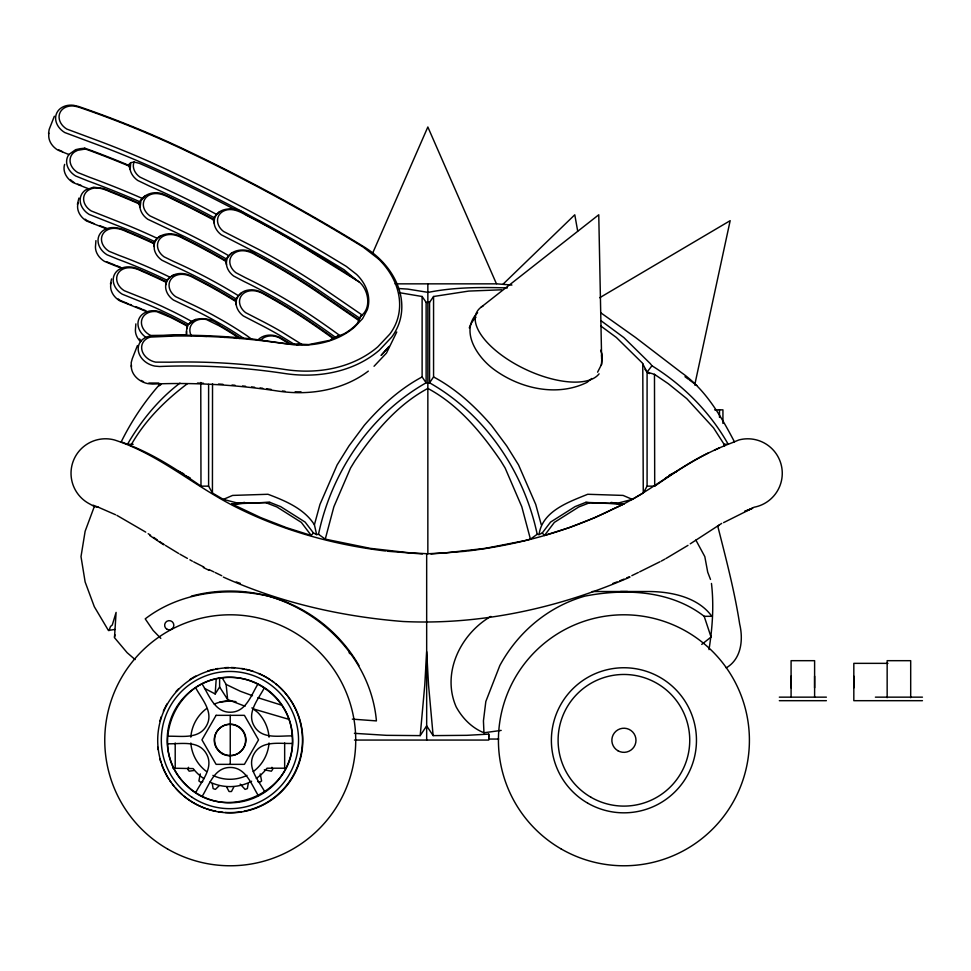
<?xml version="1.0" encoding="UTF-8"?>
<svg xmlns="http://www.w3.org/2000/svg" width="971" height="971" viewBox="0 0 971 971"><rect width="100%" height="100%" fill="white"/><g stroke="black" fill="none" stroke-linecap="round" stroke-linejoin="round"><path stroke-width="1.46" d="M791.086 687.869L791.086 676.168M814.608 687.869L814.608 676.168M853.825 687.869L853.825 676.168M359.428 318.015L318.209 289.771A565.911 452.195 21.4 0 0 257.303 253.249L221.254 234.788A18.546 14.82 21.4 0 1 214.227 223.852C212.613 206.592 236.341 205.403 246.173 214.725C263.396 223.633 280.364 233.04 297.053 242.92C317.954 255.737 339.365 267.838 359.367 282.076C368.64 289.977 371.699 308.244 361.042 315.806L357.207 323.634A77.85 62.205 21.4 0 1 343.977 333.866L332.98 338.187L330.043 340.287L308.754 344.571L285.001 343.528L252.072 338.952A604.265 482.842 21.4 0 0 174.197 335.238L148.599 336.391A18.546 14.82 21.4 0 0 138.465 351.502A18.546 14.82 21.4 0 0 154.741 366.079L159.511 366.516A566.87 452.959 21.4 0 1 284.637 373.495A123.001 98.277 21.4 0 0 379.297 350.24L391.616 337.18A77.401 61.853 21.4 0 0 364.161 246.962A1514.117 1209.866 21.4 0 0 179.756 147.204L176.224 145.565A803.685 642.195 21.4 0 0 78.384 106.422L73.626 105.305A18.546 14.82 21.4 0 0 56.209 114.372A18.546 14.82 21.4 0 0 64.729 132.529L93.192 143.15A767.381 613.174 21.4 0 1 162.958 172.134L166.102 173.591A1477.267 1180.42 21.4 0 1 324.253 257.728L344.074 269.744L355.641 279.49M216.181 679.324L215.174 693.962L204.541 688.366M488.741 737.414L488.741 734.125L466.857 735.326L433.127 735.617L428.551 685.053L426.67 651.699L424.776 685.053L420.2 735.617L386.482 735.326L354.403 733.336M114.529 637.061L116.095 612.398L112.272 624.996L110.5 626.477L109.007 630.64M542.243 532.958L544.488 535.446L569.249 527.629L594.956 517.592L623.94 503.9L585.756 502.383L575.099 506.595L550.581 522.082L542.243 532.958L539.051 534.608L537.194 534.281L530.433 539.136L524.134 540.774L485.391 548.348L446.429 552.778L427.847 553.761L409.252 552.778L370.303 548.348L325.261 539.136L318.5 534.281L316.631 534.608L313.439 532.958L305.112 522.082L280.595 506.595L269.938 502.383L238.769 503.391L223.354 499.385L212.431 493.025L208.607 486.155L200.985 486.143L200.766 382.489M186.517 331.208L186.286 335.031L150.918 335.468L149.024 334.558A15.657 12.502 21.4 0 1 141.948 319.216A15.657 12.502 21.4 0 1 156.719 311.642L170.228 317.226A323.598 258.565 21.4 0 1 186.141 325.576L187.367 326.268L186.796 328.841M709 649.623C712.459 627.703 714.049 605.528 711.464 583.462M226.51 264.658L225.43 260.398L222.747 258.844A563.75 450.471 21.4 0 0 183.543 238.004C174.622 232.069 160.87 231.766 154.571 241.512L151.549 240.104A565.996 452.255 21.4 0 0 126.934 229.362L89.174 214.421A18.546 14.82 21.4 0 1 85.484 190.037L93.604 187.172L103.023 188.41A739.392 590.817 21.4 0 1 133.901 200.997L138.926 203.182L140.164 208.462A18.546 14.82 21.4 0 0 147.665 219.203L184.344 236.523A565.947 452.219 21.4 0 1 223.706 257.449L226.061 258.82L231.62 253.03M154.171 243.818L150.396 242.058A560.57 447.934 21.4 0 0 126.036 231.426C119.882 228.44 112.078 226.607 105.973 230.734A15.657 12.502 21.4 0 0 109.08 251.307L119.154 255.422A435.882 348.298 21.4 0 1 169.136 276.808L170.119 277.305L166.891 280.194L161.32 277.512A433.017 346.004 21.4 0 0 117.746 259.184L107.041 254.79A18.546 14.82 21.4 0 1 103.351 230.406C110.293 225.721 119.227 227.469 126.291 230.916A563.702 450.435 21.4 0 1 150.796 241.609L153.624 242.932L154.171 246.585M248.212 783.718L247.362 788.634L245.08 789.374L240.189 784.107M165.75 284.94L165.956 281.602M48.55 133.464L49.181 129.386L54.352 116.217M77.401 204.347L78.93 198.072M95.923 240.638L95.437 247.035A18.546 14.82 21.4 0 0 104.455 261.369L115.161 265.775A433.017 346.004 21.4 0 1 121.484 268.154M110.451 284.09L111.544 278.932M135.867 323.889L135.382 330.286A18.546 14.82 21.4 0 0 140.649 341.719M114.979 634.791L114.42 637.583L127.128 652.682L135.103 659.576M694.702 385.074L730.168 220.672L599.714 297.721M539.051 534.608C542.17 511.074 568.63 502.068 587.71 494.275L623.079 495.416L632.327 499.385L643.263 493.025L647.087 486.155L647.087 372.099L642.244 362.911L616.379 337.495L600.685 325.916M234.363 209.275A1476.745 1179.996 21.4 0 0 165.483 175.059L162.339 173.615A768.644 614.182 21.4 0 0 139.302 163.322L134.059 162.023L130.721 162.691L130.15 169.67A18.546 14.82 21.4 0 0 137.651 180.412L149.534 186.116A742.73 593.475 21.4 0 1 209.76 215.319L213.875 217.516L219.543 211.714M134.059 162.023L133.367 164.633A15.657 12.502 21.4 0 0 139.885 177.062L151.136 182.439A745.594 595.769 21.4 0 1 211.605 211.739L216.557 214.397M316.631 534.608L314.41 524.765L319.957 504.435L337.143 464.915L348.941 445.98L364.392 425.201C380.996 406.096 399.651 388.946 422.118 376.942L422.118 296.495L399.372 292.684M318.5 534.281C331.645 471.918 370.291 414.459 426.123 382.805L429.558 382.805C485.391 414.459 524.037 471.918 537.194 534.281M530.433 539.136L521.791 506.728L505.138 468.022L500.757 460.873C481.434 432.641 458.785 405.125 428.199 388.618L427.483 388.618C396.908 405.125 374.26 432.641 354.925 460.873L350.555 468.022L333.89 506.728L325.261 539.136M200.281 773.899L198.897 780.951L200.839 782.359L202.793 781.534M214.154 223.112L213.195 219.07L213.875 217.516M225.43 260.398L226.061 258.82M236.232 304.797L235.565 299.056L241.281 293.024M385.657 551.006C333.065 544.707 281.274 530.166 233.999 506.097C193.399 485.354 158.479 454.161 114.505 439.972A34.507 34.507 0 0 0 88.312 503.196L94.321 506.522L85.132 531.271L81.006 556.614L85.132 581.957L94.321 606.717L108.4 630.422L114.857 629.463M137.433 345.542L132.262 358.712L131.194 362.669L131.413 366.892M396.763 331.997L386.494 353.068L374.041 366.261M721.684 523.405L690.235 543.845M188.556 767.296L187.731 769.25L189.139 771.192L194.066 770.489M372.585 253.31L427.847 126.995L496.472 283.848L395.039 283.848M138.768 203.607C142.701 193.921 154.862 190.073 164.123 194.552A739.89 591.205 21.4 0 1 208.874 216.751L213.195 219.07M153.685 243.454L154.571 241.512M166.005 282.124L166.891 280.194M233.768 787.129L231.45 791.535L229.047 791.535L226.729 787.129M597.59 372.196L601.559 364.392L601.959 354.087L600.661 350.228M361.042 315.806L358.481 319.981M195.863 792.324C201.847 780.818 214.409 767.102 206.216 753.46C198.302 739.841 180.521 744.211 167.68 743.762M264.27 688.002C258.274 699.278 246.209 712.848 254.268 726.223C262.024 739.635 279.478 735.593 292.15 735.921C298.328 791.79 223.949 825.144 185.57 784.434C146.33 747.051 175.751 675.998 229.933 677.321L230.248 677.321C261.939 677.406 291.021 703.951 292.15 735.921M257.801 684.276C251.186 695.078 245.954 712.216 230.467 712.229C214.737 712.52 209.068 695.09 202.223 684.215M202.369 795.977C209.166 785.078 214.275 767.503 230.03 767.466C245.821 767.175 251.465 784.726 258.359 795.625M160.458 383.569C144.849 401.023 131.595 420.831 121.229 441.841L127.492 444.281C140.977 420.989 158.443 399.445 179.951 383.108M215.174 693.962L219.616 687.007L219.616 677.649M420.2 735.617L426.67 725.871L433.127 735.617M433.564 296.495L433.564 376.942L429.558 382.805L429.558 302.333L433.564 296.495L468.714 291.082L501.643 289.795M260.192 339.85L257.837 340.311L258.468 339.449A18.546 14.82 21.4 0 1 275.121 335.675L279.502 337.192L290.766 344.05M260.92 340.153L261.345 339.571A15.657 12.502 21.4 0 1 275.4 336.379L279.065 337.641L289.249 343.819M544.488 535.446L554.344 522.398L578.789 506.959L589.506 502.796L623.94 503.9M600.94 320.673L623.843 337.556L650.267 363.591L651.954 365.764L647.087 372.099L649.49 373.592M257.752 340.372L258.237 339.765M243.211 503.233L231.741 503.9L260.726 517.592L286.433 527.629L311.205 535.446L313.439 532.958M218.985 785.903L215.416 789.374L213.135 788.634L212.285 783.718M128.876 164.475L130.721 162.691M503.063 284.163L574.783 214.785L577.684 231.062M195.729 319.41L188.483 324.278L187.706 323.841A328.853 262.777 21.4 0 0 171.527 315.344L160.518 310.089A328.793 262.728 21.4 0 0 138.028 300.537L122.225 294.177A18.546 14.82 21.4 0 1 118.535 269.792L122.285 267.875A18.583 14.844 21.4 0 1 136.049 268.166A429.862 343.491 21.4 0 1 160.543 279.005L166.599 281.918M591.752 378.496L587.079 382.331C556.99 397.273 519.534 388.509 493.523 369.114C477.028 356.782 459.623 330.832 477.598 312.711M490.841 616.415C460.388 634.099 441.404 673.109 456.164 706.876C462.378 718.2 471.821 727.922 483.959 732.765L501.182 730.41M701.73 644.404L711.063 637.049L704.181 616.306C670.585 590.319 625.154 588.292 584.845 596.133A149.012 140.018 90 0 0 499.822 665.56L485.828 701.499L483.437 720.883L483.959 732.765M481.082 307.224L598.755 214.785L601.644 359.052M726.211 667.878C741.407 659.042 743.422 639.646 739.671 624.086C734.525 590.89 725.907 558.361 717.678 525.821L718.977 525.408L717.63 525.942M187.464 383.654C165.021 400.489 144.497 420.965 130.757 445.604C155.979 455.727 178.713 470.789 200.985 486.143M145.444 195.693L140.941 200.73L140.14 207.054M159.22 385.79L161.101 384.395M158.904 385.378L160.798 383.982M647.087 486.155L654.709 486.143C676.969 470.789 699.715 455.727 724.924 445.604L713.503 427.823L686.752 398.62L668.23 383.654L654.478 374.345L647.087 372.099L644.95 369.283M332.98 338.187L338.102 335.845M687.99 545.362L666.009 558.495M723.589 522.629L752.659 508.1L744.672 511.414L752.828 508.112M661.239 561.117L664.904 559.114M708.017 453.081C675.015 469.127 647.135 493.899 613.514 508.853C567.95 531.562 518.089 544.804 467.67 551.006M659.952 561.76L639.646 571.846M669.262 475.159L677.09 471.275M631.83 575.657L638.348 572.477M171.806 275.922L173.894 274.963M223.354 499.385L232.603 495.416L267.972 494.275C285.134 500.769 304.154 508.598 314.41 524.765M714.425 450.156L719.56 447.813M665.548 477.878L669.505 476.106M629.985 577.077C558.956 608.064 480.621 625.227 403.014 621.501C341.294 616.573 279.903 602.59 223.342 577.077M626.744 577.891L629.451 576.713M352.339 719.123L376.42 720.907C371.262 661.809 324.484 612.337 268.494 596.133C226.716 586.727 179.756 592.286 145.225 618.855L153.127 630.422L160.822 638.384M733.275 442.278L738.834 439.972A34.507 34.507 0 0 1 781.449 465.837A34.507 34.507 0 0 1 753.763 507.287M619.777 580.84L623.88 579.153M723.626 446.09L727.813 444.39M723.953 444.293L728.201 444.281L734.452 441.841C720.919 416.037 705.601 389.468 681.29 372.512L635.568 337.495L601 312.953M234.703 503.682L232.785 504.435L244.571 502.395M612.956 583.401L617.034 581.957M632.327 499.385L616.925 503.391L612.483 503.233M296.58 344.669L299.323 344.292M219.786 702.191L229.933 700.856L236.002 701.657M130.126 169.245L128.657 165.301L121.642 162.375A764.565 610.929 21.4 0 0 90.485 150.226L84.744 148.187L80.12 148.697L75.677 149.655L69.038 154.353A18.546 14.82 21.4 0 0 75.617 175.969L87.851 180.909A742.73 593.475 21.4 0 1 134.593 199.468L139.654 201.665M129.41 166.223L129.07 166.077A761.531 608.501 21.4 0 0 90.352 150.784L85.399 149.024L77.716 150.287L74.549 151.913A15.657 12.502 21.4 0 0 77.656 172.486L89.247 177.135A745.594 595.769 21.4 0 1 136.171 195.766L142.288 198.424M231.741 503.9L269.938 502.383M466.165 551.212L430.954 553.968M158.843 383.047L148.854 383.035M620.505 591.521L627.545 591.521M496.861 283.848L511.923 285.061M422.118 296.495L426.123 302.333L429.558 302.333M714.656 409.847L722.934 409.847L722.934 423.417M592.225 591.521L649.308 591.521C671.386 591.679 698.149 597.238 711.816 616.306L704.181 616.306M349.099 652.682L349.839 653.653M887.955 663.351L853.825 663.351L853.825 700.686L922.45 700.686M779.325 697.154L826.382 697.154M875.393 697.154L922.45 697.154M779.325 700.686L826.382 700.686M167.692 736.261C180.8 735.763 198.642 739.708 206.435 725.847C214.227 712.301 201.774 699.144 195.729 687.905M488.741 739.052L498.706 739.052M354.476 740.06L488.741 740.06L488.741 734.125M292.235 743.434C279.296 743.847 261.697 740.157 254.05 753.836C246.318 767.272 258.541 780.356 264.585 791.486L264.755 791.753M172.923 768.207L193.156 768.595A46.547 46.547 0 0 0 203.983 778.706M286.178 768.207L267.013 768.207A46.547 46.547 0 0 1 256.283 778.426M127.492 444.281L133.148 444.305M198.946 336.16L206.969 336.403M507.335 287.926C480.924 287.161 454.197 287.125 428.199 292.392L407.856 289.103L397.758 288.472M422.373 553.968L387.162 551.212M220.903 337.119L225.078 337.386M585.756 502.383L589.506 502.796M234.375 338.054L236.924 338.418M611.123 502.395L622.897 504.435L620.991 503.682M94.321 506.522L98.544 507.311L115.573 514.751M281.493 705.128L257.885 697.7M253.103 708.842L289.212 719.426M264.306 769.809L271.358 771.192L272.766 769.25L271.941 767.296M236.305 581.957L240.371 583.389M69.196 154.644L57.835 150.092A18.546 14.82 21.4 0 1 48.987 133.185M77.741 184.162L81.03 185.352M93.871 223.561L87.378 220.745A15.657 12.502 21.4 0 1 85.205 219.179M115.306 265.217L106.555 261.733M128.512 303.887L120.428 300.5A15.657 12.502 21.4 0 1 118.244 298.934M252.484 695.709L240.323 691.255L226.134 684.434L222.517 678.426M219.616 687.007L227.639 699.533L245.044 706.245M99.503 225.6L106.519 228.246M107.732 229.314L86.589 221.012A18.546 14.82 21.4 0 1 78.202 202.818M129.896 304.396L131.534 305.028M93.095 505.163L98.544 507.311M257.691 781.534L259.658 782.359L261.6 780.951L260.216 773.899M139.666 204.128L133.597 201.483A737.754 589.506 21.4 0 0 110.512 191.955C103.666 188.799 95.037 185.667 88.106 190.377A15.657 12.502 21.4 0 0 91.225 210.95L128.451 225.648A569.115 454.756 21.4 0 1 153.2 236.439L157.399 238.405M266.188 502.796L276.893 506.959L301.338 522.398L311.205 535.446M186.177 476.106L190.134 477.878M58.612 149.813L62.545 151.682M208.959 569.576L213.936 571.931M215.234 572.562L221.728 575.718M203.291 567.513L209.178 570.39M178.591 471.275L183.81 473.86M193.678 561.857L203.898 567.052M213.802 220.053L208.304 217.116A737.754 589.506 21.4 0 0 171.175 198.485C164.487 194.843 156.052 191.263 148.721 195.389A15.657 12.502 21.4 0 0 149.898 215.853L186.068 232.894A568.945 454.622 21.4 0 1 225.648 253.929L228.731 255.725M116.908 515.37L145.735 532.132M179.926 554.198L187.415 558.41M189.903 559.806L192.404 561.214M191.76 321.51L189.6 320.296A331.888 265.204 21.4 0 0 173.263 311.727L162.181 306.423A331.669 265.022 21.4 0 0 139.496 296.798L124.276 290.705A15.657 12.502 21.4 0 1 121.157 270.132C127.492 265.848 135.588 267.935 141.851 271.212A428.041 342.023 21.4 0 1 166.126 282.33M226.012 261.442L222.08 259.148A560.753 448.068 21.4 0 0 183.082 238.417C177.062 234.994 169.355 232.749 162.897 236.354A15.657 12.502 21.4 0 0 164.075 256.829L173.833 261.563A435.882 348.298 21.4 0 1 233.877 292.914L238.429 295.706M165.349 545.362L178.676 553.494M235.771 298.789L231.863 296.386A433.017 346.004 21.4 0 0 172.219 265.241L161.829 260.179A18.546 14.82 21.4 0 1 154.328 249.426L154.098 245.445A18.546 14.82 21.4 0 1 160.433 235.917M235.14 300.379L230.855 297.757A430.384 343.904 21.4 0 0 189.843 275.339A18.583 14.844 21.4 0 0 175.969 274.101C170.762 275.521 166.296 279.745 165.665 285.268A18.546 14.82 21.4 0 0 173.396 300.003L188.738 307.346A328.793 262.728 21.4 0 1 210.525 318.294L221.121 324.229A328.793 262.728 21.4 0 1 241.694 337.01A86.14 68.832 21.4 0 1 243.272 338.066M294.31 344.304L279.709 335.347A328.793 262.728 21.4 0 0 258.335 323.731L243.26 315.903A18.546 14.82 21.4 0 1 236.244 304.967C235.006 298.012 240.407 291.616 247.095 290.28A18.583 14.844 21.4 0 1 260.968 291.98A430.469 343.965 21.4 0 1 306.69 319.313A728.845 582.382 21.4 0 1 328.696 334.534L333.866 338.26M359.367 282.076L303.595 247.387A737.79 589.531 21.4 0 0 245.809 214.992C239.218 211.095 230.88 207.309 223.379 211.144A15.657 12.502 21.4 0 0 223.585 231.499L259.136 249.668A568.824 454.525 21.4 0 1 320.357 286.372L362.341 315.162M148.175 533.698L150.614 535.264M433.564 376.942C456.03 388.946 474.698 406.096 491.302 425.201L506.741 445.98L518.538 464.915L535.737 504.435L541.272 524.765M302.017 344.535L281.675 331.851A331.669 265.022 21.4 0 0 260.119 320.127L245.59 312.613A15.657 12.502 21.4 0 1 245.396 292.247C252.254 288.788 260.155 291.506 266.163 295.451A428.053 342.047 21.4 0 1 305.804 319.495A725.92 580.051 21.4 0 1 327.725 334.655L333.15 338.563M159.572 541.551L164.184 544.597M651.954 365.764C683.256 385.196 710.068 412.117 728.201 444.281M149.801 535.531L163.516 544.695M358.627 319.532L317.104 291.069A563.787 450.495 21.4 0 0 256.429 254.693C246.585 246.233 224.738 248.989 226.522 265.022A18.546 14.82 21.4 0 0 233.538 275.958L243.745 281.347A433.005 346.004 21.4 0 1 307.795 318.003A730.969 584.093 21.4 0 1 329.873 333.271L335.626 337.435M358.93 320.551L316.218 291.251A560.874 448.165 21.4 0 0 255.859 255.057C249.923 251.404 242.289 248.964 235.674 252.302A15.657 12.502 21.4 0 0 235.868 272.669L245.457 277.718A435.87 348.286 21.4 0 1 309.943 314.616A733.87 586.399 21.4 0 1 339.365 335.189L339.814 335.517M153.685 537.388L157.217 539.888M684.98 376.699L688.269 379.127M689.374 379.928L696.777 385.378M251.877 707.895L257.655 712.338A39.216 39.216 0 0 1 269.04 737.147M378.447 258.929L363.239 247.12A1510.524 1206.989 21.4 0 0 179.319 147.641L175.824 146.014A800.335 639.513 21.4 0 0 78.481 107.053L74.269 106.07A15.657 12.502 21.4 0 0 59.571 113.728A15.657 12.502 21.4 0 0 66.756 129.046L94.575 139.387A770.294 615.505 21.4 0 1 164.609 168.481L167.789 169.949A1480.144 1182.714 21.4 0 1 326.244 254.244L346.259 266.37L356.575 274.392A42.833 34.228 21.4 0 1 367.317 309.676L362.535 318.682L354.439 327.166A88.701 70.883 21.4 0 1 293.91 344.814L275.06 342.362A601.389 480.548 21.4 0 0 175.29 336.002L150.432 337.083A15.657 12.514 21.4 0 0 141.875 349.839A15.657 12.514 21.4 0 0 155.603 362.134L169.864 362.183A569.734 455.253 21.4 0 1 285.268 369.526A120.173 96.02 21.4 0 0 377.792 346.841L389.772 334.133A74.536 59.559 21.4 0 0 378.472 258.917M84.744 148.187L85.399 149.024M422.118 376.942L426.123 382.805L426.123 302.333M695.867 540.07L704.812 556.614L707.713 572.186L710.493 579.432M227.639 699.533L226.134 684.434M186.687 334.133C184.211 314.907 210.416 315.454 220.162 325.625A326.681 261.041 21.4 0 1 240.602 338.321M654.709 486.143L654.478 374.345M187.367 326.268L186.784 325.249A326.632 260.993 21.4 0 0 170.714 316.813L160.567 311.97L156.088 310.878A18.546 14.82 21.4 0 0 138.744 319.398A18.546 14.82 21.4 0 0 145.978 337.386M642.766 363.542L643.263 493.025M910.689 697.7L910.689 660.681L887.154 660.681L887.154 697.7M814.608 697.154L814.608 660.681L791.086 660.681L791.086 697.154M719.499 409.847L719.499 417.384M427.847 283.848L427.847 553.761M426.67 553.98L426.67 740.06M284.661 743.021L284.661 768.207M230.248 715.336L230.248 764.347M212.528 383.679L212.431 493.025M208.607 384.395L208.607 486.155M175.205 743.021L175.205 768.207M269.04 742.985A39.216 39.216 0 0 1 253.213 771.617M246.962 775.392A39.216 39.216 0 0 1 212.904 775.392M206.653 771.617A39.216 39.216 0 0 1 190.826 742.985M190.826 737.147A39.216 39.216 0 0 1 206.653 708.514M214.251 704.121A39.216 39.216 0 0 1 229.933 700.856M251.635 781.242A46.547 46.547 0 0 1 209.882 782.068M599.071 373.835A68.625 30.319 25.3 0 1 513.586 363.033A68.625 30.319 25.3 0 1 483.218 305.816M135.649 306.593A331.669 265.022 21.4 0 1 141.378 308.875M142.519 309.336A331.669 265.022 21.4 0 1 145.929 310.756M146.767 311.727A328.793 262.728 21.4 0 0 135.454 307.127L119.639 300.755A18.546 14.82 21.4 0 1 111.252 282.573M116.581 265.69A435.882 348.298 21.4 0 1 120.404 267.134M64.644 164.366A18.546 14.82 21.4 0 0 73.031 182.548L85.266 187.488A742.73 593.475 21.4 0 1 89.198 188.944M73.82 182.293A15.657 12.502 21.4 0 1 70.652 179.841M141.123 340.967A15.657 12.502 21.4 0 1 139.606 338.94M131.364 365.072A18.546 14.82 21.4 0 0 147.847 383.63L152.629 384.067A566.87 452.959 21.4 0 1 277.755 391.046A123.001 98.277 21.4 0 0 368.325 371.104M143.562 381.688A15.657 12.514 21.4 0 1 141.147 380.438M191.36 596.133A149.012 149.012 0 0 1 358.979 665.56M296.956 712.301A72.546 72.546 0 0 1 244.085 811.21M241.755 811.635A72.546 72.546 0 0 1 225.187 812.46M222.82 812.266A72.546 72.546 0 0 1 218.111 811.635M215.78 811.21A72.546 72.546 0 0 1 206.617 808.758M205.488 808.37A72.546 72.546 0 0 1 183.907 796.147M182.099 794.606A72.546 72.546 0 0 1 175.387 787.894M173.858 786.085A72.546 72.546 0 0 1 172.377 784.228M170.969 782.323A72.546 72.546 0 0 1 169.609 780.368M168.966 779.373A72.546 72.546 0 0 1 165.398 773.207M164.864 772.151A72.546 72.546 0 0 1 163.371 768.923M162.91 767.83A72.546 72.546 0 0 1 161.623 764.505M160.87 762.259A72.546 72.546 0 0 1 159.863 758.837M158.006 749.539A72.546 72.546 0 0 1 157.739 747.172M159.863 721.295A72.546 72.546 0 0 1 161.235 716.744M163.371 711.209A72.546 72.546 0 0 1 164.864 707.98M165.398 706.924A72.546 72.546 0 0 1 167.109 703.793M176.176 691.352A72.546 72.546 0 0 1 178.64 688.767M189.624 679.749A72.546 72.546 0 0 1 195.729 676.083M207.745 670.997A72.546 72.546 0 0 1 213.462 669.42M215.78 668.91A72.546 72.546 0 0 1 218.111 668.485M225.187 667.672A72.546 72.546 0 0 1 228.743 667.526M231.122 667.526A72.546 72.546 0 0 1 234.679 667.672M241.755 668.485A72.546 72.546 0 0 1 244.085 668.91M246.403 669.42A72.546 72.546 0 0 1 253.249 671.374M258.784 673.51A72.546 72.546 0 0 1 262.012 675.003M263.08 675.537A72.546 72.546 0 0 1 270.241 679.749M272.183 681.096A72.546 72.546 0 0 1 274.089 682.516M275.958 683.985A72.546 72.546 0 0 1 277.767 685.526M278.653 686.315A72.546 72.546 0 0 1 283.69 691.352M284.479 692.238A72.546 72.546 0 0 1 286.761 694.969M287.489 695.904A72.546 72.546 0 0 1 289.589 698.78M290.256 699.763A72.546 72.546 0 0 1 296.495 711.209M197.477 383.047A569.734 455.253 21.4 0 1 203.473 383.254M218.475 384.031A569.734 455.253 21.4 0 1 222.99 384.322M232.02 385.014A569.734 455.253 21.4 0 1 235.031 385.269M242.556 385.973A569.734 455.253 21.4 0 1 245.566 386.276M251.598 386.931A569.734 455.253 21.4 0 1 254.608 387.271M260.07 387.939A569.734 455.253 21.4 0 1 262.716 388.279M266.673 388.801A569.734 455.253 21.4 0 1 271.152 389.42M301.034 391.871A120.173 96.02 21.4 0 1 295.123 391.871M285.049 391.277A120.173 96.02 21.4 0 1 282.403 390.997M251.756 339.34A88.944 71.077 21.4 0 0 243.818 333.611A331.669 265.022 21.4 0 0 223.063 320.721L212.382 314.738A331.669 265.022 21.4 0 0 190.413 303.692L175.63 296.653A15.657 12.502 21.4 0 1 174.464 276.177C181.152 272.438 189.127 274.951 195.232 278.677A428.053 342.047 21.4 0 1 235.747 301.483M191.311 335.808A15.657 12.502 21.4 0 1 206.374 319.508L219.47 325.928A323.804 258.735 21.4 0 1 239.728 338.515M469.272 327.919A68.625 41.692 16 0 1 475.924 317.299M601.571 355.471A68.625 41.692 16 0 1 601.28 365.193M216.096 715.336L201.944 739.841L216.096 764.347L244.401 764.347L258.541 739.841L244.401 715.336L216.096 715.336M389.08 346.477L381.239 355.277L389.08 346.477M222.408 753.423A15.682 15.682 0 0 0 245.93 739.841A15.682 15.682 0 0 0 222.408 726.259A15.682 15.682 0 0 0 222.408 753.423M222.092 753.654A15.682 15.682 0 0 0 245.614 740.06A15.682 15.682 0 0 0 222.092 726.478A15.682 15.682 0 0 0 222.092 753.654M167.51 848.957A125.477 125.477 0 0 0 355.726 740.29A125.477 125.477 0 0 0 167.51 631.611A125.477 125.477 0 0 0 167.51 848.957M193.969 803.114A72.546 72.546 0 0 0 302.794 740.29A72.546 72.546 0 0 0 193.969 677.467A72.546 72.546 0 0 0 193.969 803.114M561.177 848.957A125.477 125.477 0 0 0 749.406 740.29A125.477 125.477 0 0 0 561.177 631.611A125.477 125.477 0 0 0 561.177 848.957M587.649 803.114A72.546 72.546 0 0 0 696.462 740.29A72.546 72.546 0 0 0 587.649 677.467A72.546 72.546 0 0 0 587.649 803.114M166.939 629.232A4.612 4.612 0 0 0 173.845 625.239A4.612 4.612 0 0 0 166.939 621.246A4.612 4.612 0 0 0 166.939 629.232M591.011 797.288A65.822 65.822 0 0 0 689.738 740.29A65.822 65.822 0 0 0 591.011 683.281A65.822 65.822 0 0 0 591.011 797.288M617.896 750.729A12.053 12.053 0 0 0 635.981 740.29A12.053 12.053 0 0 0 617.896 729.84A12.053 12.053 0 0 0 617.896 750.729M185.57 784.434A62.739 62.739 0 0 0 290.535 756.3A62.739 62.739 0 0 0 213.693 679.457A62.739 62.739 0 0 0 185.57 784.434M191.809 797.118A68.625 68.625 0 0 0 298.4 744.551A68.625 68.625 0 0 0 199.577 678.523A68.625 68.625 0 0 0 191.809 797.118"/></g></svg>
